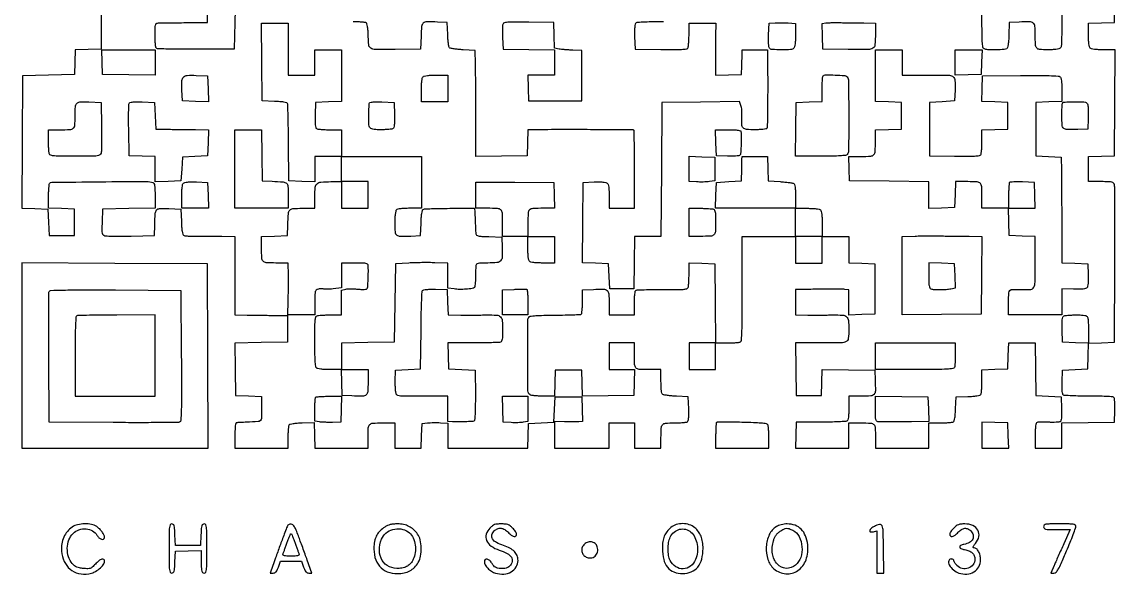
# Model space of a CAD drawing. Extents: x 156 to 936, y 100 to 969.
# Drawn here: x 156 to 936, y 100 to 494 of the extents above; entities that cross this region are included whole.
import ezdxf

# ---------------------------------------------------------------- set-up
doc = ezdxf.new("R2010")
doc.units = 0

msp = doc.modelspace()

# ---------------------------------------------------------------- linework, layer by layer
for points in [[(212.5, 512.5), (212.5, 493.5), (212.5, 474.5), (203.288393, 474.212982), (194.076786, 473.925964), (193.788393, 465.212982), (193.5, 456.5), (175, 456), (156.5, 455.5), (156.240232, 408.287655), (155.980464, 361.07531), (165.240232, 360.787655), (174.5, 360.5), (175, 351), (175.5, 341.5), (184.5, 341.5), (193.5, 341.5), (193.5, 351), (193.5, 360.5), (184.25, 360.787526), (175, 361.075052), (175.015313, 369.287526, -0.008266), (175.074725, 372.516725, -0.011261), (175.241942, 375.424215, -0.00828), (175.474776, 377.828778, -0.114752), (175.765313, 378.645972, -0.252456), (177.382126, 379.542137, -0.000391), (211.747753, 379.912015, -0.000873), (245.025423, 380.186072, -0.093495), (249.448471, 379.3814, -0.196579), (250.227567, 378.648852, -0.066477), (250.689496, 377.129852, -0.033764), (250.936574, 374.535593, -0.006863), (251, 369.915076), (251, 361.044131), (232.25, 360.772065), (213.5, 360.5), (213.21285, 351.278376, 0.00416), (213.079288, 345.423524, 0.054076), (213.282581, 343.256995, 0.166055), (213.929199, 342.155201, 0.117853), (215.21285, 341.492861, 0.05373), (216.781122, 341.280854, 0.003049), (221.675025, 341.178483, 0.004642), (227.513002, 341.146189, 0.003387), (234, 341.214485), (250.5, 341.5), (250.75303, 349, -0.008062), (251.174048, 357.439007, -0.161069), (252.131127, 359.798383, -0.21244), (254.224343, 360.802761, -0.015449), (260.778718, 360.788514), (269.5, 360.5), (269.792098, 351.532999, 0.009858), (269.991754, 347.71747, 0.020103), (270.327592, 344.736728, 0.019888), (270.755925, 342.535291, 0.190822), (271.292098, 341.766591, 0.119292), (272.152746, 341.455183, 0.008999), (274.642054, 341.226232, 0.012014), (277.656184, 341.076334, 0.008841), (281, 341.049645, -0.001416), (284.92069, 341.076575, -0.000778), (289.720313, 341.08848, -0.000775), (294.591128, 341.085429, -0.001241), (298.75, 341.066053), (308, 341), (308, 313), (308, 285), (316.75, 284.896741, -0.000251), (320.818213, 284.846692, -0.000132), (325.867188, 284.780709, -0.000132), (331.034694, 284.710448, -0.000203), (335.5, 284.646741), (345.5, 284.5), (345.5, 275), (345.5, 265.5), (326.728016, 265.227854), (307.956032, 264.955708), (308.228016, 246.227854), (308.5, 227.5), (317.75, 227.212474), (327, 226.924948), (327, 217.962474, -0.007435), (326.899244, 211.186902, -0.204846), (326.167663, 209.60776, -0.170214), (324.477312, 208.901729, -0.004805), (316.5, 208.511733, 0.00136), (314.110966, 208.411432, 0.001703), (311.895312, 208.304809, 0.001368), (310.036514, 208.203912, 0.013266), (309.25, 208.13809, 0.300613), (308.65637, 207.644076, 0.039207), (308.288558, 205.95426, 0.026528), (308.063365, 203.244119, 0.007465), (308, 199), (308, 190), (327, 190), (346, 190), (346.015313, 197.75, -0.008935), (346.075936, 200.804423, -0.011961), (346.24662, 203.570143, -0.009215), (346.485033, 205.854575, -0.111465), (346.781237, 206.680274, -0.195967), (347.504956, 207.194025, -0.019784), (349.621926, 207.60277, -0.020505), (352.456314, 207.916293, -0.010619), (356.015924, 208.087018), (364.5, 208.313487), (364.787526, 199.156743), (365.075052, 190), (384.037526, 190), (403, 190), (403, 197.418213, -0.01257), (403.178205, 204.50542, -0.179949), (404.159562, 206.785965, -0.190034), (406.370658, 207.807402, -0.014293), (413.106989, 208), (422, 208), (422, 199), (422, 190), (431.461067, 190), (440.922134, 190), (441.211067, 198.75), (441.5, 207.5), (445.5, 208, -0.018196), (447.405027, 208.168015, -0.00864), (449.867188, 208.252501, -0.008551), (452.447733, 208.252288, -0.011993), (454.75, 208.15745), (460, 207.814901), (460, 198.90745), (460, 190), (488.461067, 190), (516.922134, 190), (517.211067, 198.75), (517.5, 207.5), (526.5, 208), (535.5, 208.5), (536, 217.5), (536.5, 226.5), (546, 226.5), (555.5, 226.5), (555.788933, 217.75), (556.077866, 209), (553.288933, 208.844005, -0.011673), (551.759812, 208.794244, -0.002714), (549.189562, 208.784587, -0.002799), (546.230203, 208.806102, -0.00274), (543.25, 208.860787), (536, 209.033563), (536, 199.516782), (536, 190), (555.5, 190), (575, 190), (575, 199), (575, 208), (584, 208), (593, 208), (593, 199), (593, 190), (602.5, 190), (612, 190), (612, 197.418213, -0.012045), (612.169488, 204.452803, -0.170409), (613.103321, 206.752319, -0.196932), (615.216333, 207.795471, -0.016954), (621.356989, 208.015313, 0.009288), (624.570103, 208.081049, 0.012325), (627.487838, 208.267102, 0.009701), (629.896861, 208.527636, 0.10999), (630.793098, 208.850966, 0.187221), (631.389362, 209.659703, 0.039341), (631.721251, 211.4185, 0.027159), (631.864234, 214.085459, 0.008519), (631.793098, 218.085653), (631.5, 226.5), (623, 227, -0.007979), (619.653208, 227.250516, -0.010698), (616.629688, 227.590774, -0.008061), (614.130611, 227.967402, -0.102535), (613.25, 228.309017, -0.188703), (612.685357, 229.094335, -0.029014), (612.310983, 231.016762, -0.024001), (612.07262, 233.77099, -0.009585), (612, 237.559017), (612, 246), (603.106989, 246, -0.014768), (596.349521, 246.199638, -0.195511), (594.14255, 247.252746, -0.175208), (593.170753, 249.599988, -0.01141), (593, 257.081787), (593, 265), (584, 265), (575, 265), (575, 255.5), (575, 246), (584.037526, 246), (593.075052, 246), (592.787526, 236.75), (592.5, 227.5), (574.287172, 227.276733), (556.074344, 227.053466), (555.787172, 236.276733), (555.5, 245.5), (546, 245.5), (536.5, 245.5), (536.213055, 236.293865), (535.926109, 227.08773), (527.740991, 227.105717, -0.01149), (524.516553, 227.186914, -0.015377), (521.599829, 227.417544, -0.012524), (519.211511, 227.741226, -0.134037), (518.328904, 228.141997, -0.221068), (517.069786, 230.796285, -0.0016), (516.954045, 255.969376, -0.00159), (516.998954, 281.150645, -0.223125), (518.251154, 283.782959, -0.15312), (519.335709, 284.220978, -0.005234), (523.96489, 284.543181, -0.008865), (529.736297, 284.781641, -0.004874), (536.804831, 284.879316, 0.003132), (543.505497, 284.948554, 0.004814), (549.304011, 285.100647, 0.001749), (554.28307, 285.296667, 0.128381), (555.054831, 285.533887, 0.220602), (555.429285, 286.101736, 0.010777), (555.722357, 288.393873, 0.015813), (555.931462, 291.214777, 0.010592), (556, 294.449717), (556, 302.7814), (563.75, 303.225023, -0.016253), (570.87856, 303.400967, -0.178558), (573.510808, 302.406521, -0.196264), (574.735782, 299.986522, -0.020249), (575, 293.464816), (575, 285), (584, 285), (593, 285), (593, 293.440983, -0.010588), (593.073457, 296.909381, -0.019257), (593.302402, 299.734518, -0.016912), (593.635402, 301.891231, -0.210585), (594.093485, 302.557777, -0.130131), (594.975896, 302.825687, -0.002205), (600.089111, 302.987056, -0.005483), (606.074765, 303.083872, -0.0036), (612.968594, 303.070141, 0.00244), (623.149105, 303.02624, 0.019717), (627.817077, 303.213038, 0.043268), (630.372694, 303.640961, 0.242598), (631.375109, 304.535134, 0.067904), (631.620048, 305.577446, 0.007525), (631.816438, 308.022219, 0.009059), (631.954294, 310.9537, 0.007219), (632, 314.119313), (632, 322.075052), (641.25, 321.787526), (650.5, 321.5), (650.7173, 293.25), (650.9346, 265), (641.4673, 265), (632, 265), (632, 255.5), (632, 246), (641.5, 246), (651, 246), (651, 255.5), (651, 265), (659.25, 265.015313, 0.009013), (662.502453, 265.079985, 0.01204), (665.44961, 265.2629, 0.009325), (667.883706, 265.518716, 0.110998), (668.76995, 265.83666, 0.24145), (669.458831, 267.008567, 0.005953), (669.752276, 273.427262, 0.007693), (669.930028, 283.089679, 0.001597), (669.926852, 300.071347, -0.000294), (669.890309, 313.150937, -0.000417), (669.874359, 324.781896, -0.000232), (669.873649, 334.612403, -0.006107), (669.906902, 337.25), (670, 341), (689, 341), (708, 341), (708, 331.5), (708, 322), (717.5, 322), (727, 322), (727, 331.5), (727, 341), (736.5, 341), (746, 341), (746, 331.537526), (746, 322.075052), (755.25, 321.787526), (764.5, 321.5), (764.5, 303.5), (764.5, 285.5), (755.25, 285.212474), (746, 284.924948), (746, 293.848975), (746, 302.773001), (743.25, 303.153287, 0.031661), (740.518653, 303.356088, 0.003179), (733.979502, 303.385228, 0.00325), (725.032984, 303.310064, 0.00129), (712.75, 303.09531), (708, 303), (708, 294), (708, 285), (716.75, 284.906082, 0.002418), (720.762235, 284.882421, 0.001368), (725.62411, 284.890566, 0.001366), (730.526104, 284.925579, 0.002246), (734.672502, 284.985146, -0.018785), (741.663365, 284.854338, -0.172549), (744.418594, 283.695911, -0.187123), (745.705564, 281.105428, -0.022785), (746, 274.647529, -0.027793), (745.639512, 268.167255, -0.256097), (744.077707, 265.944792, -0.110907), (740.590932, 265.106629, -0.003749), (726.370946, 265), (707.955869, 265), (708.227935, 246.25), (708.5, 227.5), (717.5, 227.5), (726.5, 227.5), (726.787816, 236.771926), (727.075632, 246.043852), (745.787816, 245.771926), (764.5, 245.5), (764.800912, 238.520917, -0.012322), (764.941866, 230.88044, -0.176722), (764.009281, 228.372662, -0.202101), (761.732324, 227.227183, -0.01682), (754.980948, 227), (746, 227), (746, 218.559017, -0.009545), (745.927755, 214.775012, -0.024012), (745.69041, 212.028247, -0.028919), (745.318284, 210.1143, -0.19423), (744.756515, 209.349518, -0.125493), (743.769669, 209.040035, -0.002773), (738.735765, 208.794857, -0.006123), (732.80534, 208.611697, -0.004079), (726.006515, 208.540501), (708.5, 208.5), (708.212474, 199.25), (707.924948, 190), (726.962474, 190), (746, 190), (746, 199), (746, 208), (754.893011, 208, -0.014293), (761.629342, 207.807402, -0.190034), (763.840438, 206.785965, -0.179949), (764.821795, 204.50542, -0.01257), (765, 197.418213), (765, 190), (784, 190), (803, 190), (803, 199), (803, 208), (811.25, 208.015313, 0.008579), (814.497876, 208.077072, 0.011582), (817.430835, 208.251296, 0.008725), (819.854929, 208.494381, 0.112667), (820.706033, 208.797157, 0.192561), (821.236162, 209.533237, 0.02067), (821.666992, 211.63313, 0.020911), (822.005667, 214.460658, 0.010674), (822.206033, 218.031844), (822.5, 226.5), (830.968156, 226.793967, 0.010674), (834.539342, 226.994333, 0.020911), (837.36687, 227.333008, 0.02067), (839.466763, 227.763838, 0.192561), (840.202843, 228.293967, 0.112531), (840.505585, 229.144249, 0.008778), (840.748704, 231.558142, 0.011623), (840.922925, 234.478979, 0.008617), (840.984687, 237.712474), (841, 245.924948), (850.25, 246.212474), (859.5, 246.5), (859.787526, 255.75), (860.075052, 265), (869.515461, 265), (878.955869, 265), (879.227935, 246.25), (879.5, 227.5), (888.5, 227), (897.5, 226.5), (897.793098, 218.085653, -0.008525), (897.86398, 214.097108, -0.026999), (897.721849, 211.431271, -0.038792), (897.392979, 209.671951, -0.190993), (896.801704, 208.877446, -0.113704), (895.944752, 208.586656, -0.01277), (893.880669, 208.431217, -0.014971), (891.38079, 208.381998, -0.011628), (888.661509, 208.473149, 0.008265), (885.933618, 208.582955, 0.010429), (883.407566, 208.590139, 0.008697), (881.30157, 208.515539, 0.078563), (880.402903, 208.324367, 0.218412), (879.719702, 207.625856, 0.049185), (879.304572, 205.972212, 0.029477), (879.065407, 203.283816, 0.007448), (879, 198.893011), (879, 190), (888.5, 190), (898, 190), (898, 198.977935), (898, 207.955869), (916.75, 208.227935), (935.5, 208.5), (935.792979, 216.907021, 0.010316), (935.839659, 220.193345, 0.014716), (935.73505, 223.109325, 0.01059), (935.527995, 225.497896, 0.171078), (935.184355, 226.215645, 0.182578), (934.382383, 226.577852, 0.003244), (929.579486, 226.849771, 0.007667), (923.917253, 227.046516, 0.004982), (917.370032, 227.10829, -0.004337), (910.796874, 227.16182, -0.006472), (905.051847, 227.332846, -0.003069), (900.187713, 227.570612, -0.125298), (899.185559, 227.885318, -0.192631), (898.602609, 228.673826, -0.03753), (898.278092, 230.447138, -0.026613), (898.13695, 233.119879, -0.008591), (898.206902, 237.085653), (898.5, 245.5), (907.5, 246), (916.5, 246.5), (916.787036, 255.712964), (917.074071, 264.925929), (926.287036, 265.212964), (935.5, 265.5), (935.776595, 320.5, 0.000947), (935.843216, 341.744487, 0.001486), (935.811656, 360.004687, 0.000367), (935.724867, 375.978117, 0.058002), (935.507543, 377.75, 0.122598), (934.851723, 379.003904, 0.154459), (933.732885, 379.672178, 0.053321), (931.54844, 379.94753, 0.004712), (925.980948, 380), (917, 380), (917, 388.962474), (917, 397.924948), (926.25, 398.212474), (935.5, 398.5), (935.762025, 436.25), (936.02405, 474), (927.712025, 474, -0.01106), (924.177594, 474.078193, -0.020316), (921.309487, 474.322185, -0.021078), (919.1402, 474.689297, -0.144903), (918.2, 475.2, -0.144682), (917.689961, 476.138013, -0.021131), (917.322617, 478.298731, -0.02038), (917.078344, 481.152513, -0.011159), (917, 484.662474), (917, 492.924948), (926.25, 493.212474), (935.5, 493.5), (935.5, 512.5)], [(308.5, 512.5), (308, 493.5), (307.5, 474.5), (280, 474.359051, -0.002265), (267.070776, 474.351343, -0.007868), (258.714137, 474.515722, -0.004826), (252.753427, 474.784463, -0.24048), (251.765313, 475.359051, -0.115385), (251.474723, 476.174464, -0.008223), (251.241942, 478.588284, -0.011231), (251.07472, 481.506778, -0.00823), (251.015313, 484.75, -0.005924), (251.061892, 489.411945, -0.045771), (251.308285, 491.576999, -0.127845), (251.840476, 492.653575, -0.202555), (252.75, 493.101569, -0.010806), (253.996747, 493.146926, -0.000355), (258.979687, 493.216904, -0.000678), (264.85957, 493.287322, -0.000472), (271.5, 493.351569), (288.5, 493.5), (288.5, 503)], [(898.145544, 507.347604, -0.003894), (898.019097, 492.616753, -0.00225), (897.699267, 477.295436, -0.192327), (896.8, 475.2, -0.142062), (895.888147, 474.698102, -0.021703), (893.825282, 474.327993, -0.021121), (891.136184, 474.08019, -0.012415), (887.906989, 474, -0.019529), (882.10285, 474.22678, -0.206572), (880.053293, 475.30822, -0.160126), (879.15772, 477.685296, -0.010688), (879, 485.062735, 0.021864), (878.742559, 490.947241, 0.211695), (877.562553, 493.083447, 0.162596), (875.01089, 493.947558, 0.011811), (867.479083, 493.800912), (860.5, 493.5), (860.207902, 484.532999, -0.009786), (860.008289, 480.707636, -0.020298), (859.673305, 477.737125, -0.020215), (859.24575, 475.552989, -0.195149), (858.707902, 474.798312, -0.130987), (856.817018, 474.201645, -0.008326), (850.955404, 474.034449, -0.010436), (845.174013, 474.086528, -0.084331), (842.581787, 474.606989, -0.272715), (841.669668, 475.753785, -0.020917), (841.269736, 479.838527, -0.01245), (841.047483, 487.035768, -0.001493), (841, 502.940322, -0.002324)], [(613.75, 493.984687, 0.004181), (606.662785, 493.91947, 0.006279), (600.481605, 493.733216, 0.002855), (595.237055, 493.479228, 0.128512), (594.208654, 493.150117, 0.190691), (593.608404, 492.324421, 0.03736), (593.278743, 490.481964, 0.025891), (593.136581, 487.674656, 0.007874), (593.208654, 483.41543), (593.5, 474.5), (611.926619, 474.226758, 0.003139), (621.125155, 474.14811, 0.013555), (626.589823, 474.283854, 0.01557), (630.126519, 474.578359, 0.226527), (631.161306, 475.226758, 0.110913), (631.48003, 476.114795, 0.009356), (631.736503, 478.549423, 0.012063), (631.919865, 481.497312, 0.009035), (631.984687, 484.75), (632, 493), (641.58132, 493), (651.16264, 493), (650.987402, 483.75, 0.002296), (650.926931, 479.536528, 0.001343), (650.891229, 474.488977, 0.001343), (650.882637, 469.437854, 0.002282), (650.906082, 465.212474), (651, 455.924948), (660.24605, 456.212474), (669.4921, 456.5), (669.663802, 462.5, -0.000052), (669.735572, 464.998822, -0.000049), (669.809227, 467.545313, -0.000049), (669.87489, 469.800158, -0.000172), (669.917752, 471.25), (670, 474), (679, 474), (688, 474), (688.06114, 465.25, -0.001907), (688.117269, 447.566407, -0.003035), (688.015786, 432.439901, -0.000695), (687.828196, 419.200501, -0.135321), (687.456417, 417.929481, -0.219014), (686.902204, 417.561605, -0.011404), (684.728382, 417.273035, -0.016318), (682.04715, 417.067423, -0.010976), (678.976167, 417, -0.020534), (673.026954, 417.24443, -0.17506), (670.636998, 418.336852, -0.192197), (669.616478, 420.648776, -0.025562), (669.699142, 426.092265, 0.018731), (669.766563, 428.429419, 0.017322), (669.662775, 430.827168, 0.017615), (669.421095, 432.954463, 0.053794), (669.053944, 434.358116), (668.037448, 437.031703), (640.268724, 436.765852), (612.5, 436.5), (612.240303, 388.75), (611.980606, 341), (602.512368, 341), (593.044131, 341), (592.772065, 322.25), (592.5, 303.5), (584, 303.5), (575.5, 303.5), (575, 312.5), (574.5, 321.5), (565.234727, 321.787728), (555.969453, 322.075456), (556.234727, 350.787728), (556.5, 379.5), (564.344796, 379.793771, -0.01153), (567.735348, 379.842502, -0.021342), (570.485252, 379.701133, -0.023545), (572.568167, 379.405224, -0.126804), (573.594796, 378.921326, -0.145524), (574.251072, 377.939147, -0.03848), (574.673265, 376.078343, -0.027148), (574.9254, 373.342652, -0.009406), (575, 369.377555), (575, 361), (584, 361), (593, 361), (593.093048, 369.75, 0.003158), (593.1493, 382.776107, 0.001686), (593.062834, 398.878662, 0.000117), (592.908134, 416.11383, 0.19652), (592.683013, 416.65032, 0.197103), (592.163156, 416.867776, 0.00008), (571.977106, 417.005164, 0.00133), (551.561096, 417.086546, 0.001358), (531.287526, 417.058364), (517.075052, 417), (516.787526, 407.75), (516.5, 398.5), (498.25, 398.267027), (480, 398.034054), (479.920976, 426.267027, 0.000461), (479.878173, 437.772683, 0.000496), (479.814941, 448.997189, 0.000468), (479.742092, 458.631535, 0.002375), (479.670976, 464), (479.5, 473.5), (470.795583, 474, -0.010084), (467.388323, 474.264753, -0.014048), (464.353988, 474.648523, -0.010424), (461.872459, 475.086634, -0.149091), (461.089974, 475.505609, -0.151989), (460.681975, 476.286386, -0.01108), (460.296405, 478.711048, -0.014672), (459.980071, 481.678511, -0.010554), (459.794391, 485.005609), (459.5, 493.5), (452.520917, 493.800912, 0.012739), (444.942653, 493.934395, 0.177046), (442.421808, 492.990355, 0.194277), (441.223546, 490.678762, 0.015844), (440.787398, 483.740334), (440.5, 474.5), (422.34731, 474.294218, -0.003729), (408.141541, 474.239135, -0.131142), (404.966161, 475.098754, -0.24393), (403.501182, 477.398934, -0.016178), (403.046305, 485.4782, 0.013875), (402.898142, 488.344874, 0.023562), (402.595188, 490.726943, 0.023466), (402.189668, 492.535794, 0.186361), (401.689782, 493.212887, 0.113098), (400.847717, 493.511803, 0.008572), (398.426061, 493.751654, 0.011463), (395.496713, 493.923668, 0.008468), (392.25, 493.984687)]]:
    msp.add_lwpolyline(points, format="xyb")
for points in [[(346, 474.5), (346, 456), (355.5, 456), (365, 456), (365, 465), (365, 474), (374.5, 474), (384, 474), (384, 455.537526), (384, 437.075052), (374.75, 436.787526), (365.5, 436.5), (365.208654, 427.58457, 0.007874), (365.136581, 423.325344, 0.025891), (365.278743, 420.518036, 0.03736), (365.608404, 418.675579, 0.190691), (366.208654, 417.849883, 0.110447), (367.10652, 417.526866, 0.009524), (369.544105, 417.266784, 0.01219), (372.496014, 417.080961, 0.009158), (375.75, 417.015313), (384, 417), (384, 407.5), (384, 398), (412.5, 398), (441, 398), (441, 379.5), (441, 361), (432.7, 361, 0.011084), (429.171507, 360.92177, 0.020332), (426.306878, 360.677711, 0.021091), (424.139671, 360.310542, 0.144849), (423.2, 359.8, 0.144765), (422.689713, 358.86117, 0.021112), (422.322455, 356.697258, 0.020356), (422.078287, 353.838136, 0.011122), (422, 350.319052, 0.019851), (422.245842, 344.129415, 0.208391), (423.41302, 341.942745, 0.16774), (425.947407, 341.054179, 0.01198), (433.520917, 341.199088), (440.5, 341.5), (440.792098, 350.467001, -0.009786), (440.991711, 354.292364, -0.020298), (441.326695, 357.262875, -0.020215), (441.75425, 359.447011, -0.195149), (442.292098, 360.201688, -0.129255), (443.258788, 360.510353, -0.002676), (448.359241, 360.748365, -0.006075), (454.360319, 360.923221, -0.004029), (461.25, 360.984687), (479, 361), (479.150509, 358.25, -0.002283), (479.221867, 356.82714, -0.000713), (479.316114, 354.692187, -0.000713), (479.414579, 352.30739, -0.000787), (479.502918, 350, 0.001391), (479.591042, 347.768739, 0.00154), (479.688864, 345.612586, 0.001427), (479.783276, 343.772815, 0.007962), (479.852408, 342.787526, 0.221413), (480.37016, 341.88695, 0.101229), (481.641756, 341.332063, 0.039105), (484.120251, 341.004194, 0.005569), (489.25, 340.787526), (498.5, 340.5), (498.7363, 333.158659, -0.019332), (498.691704, 326.279559, -0.17652), (497.559177, 323.559894, -0.186738), (494.975556, 322.287719, -0.022085), (488.464816, 322, 0.005763), (483.678699, 321.944835, 0.044524), (481.455376, 321.694687, 0.123786), (480.344373, 321.161642, 0.204543), (479.877143, 320.25, 0.008838), (479.822244, 319.203559, 0.001261), (479.753027, 317.055868, 0.001434), (479.684826, 314.514369, 0.001223), (479.627143, 311.833805, -0.009236), (479.529377, 309.230824, -0.013198), (479.339132, 306.92745, -0.009086), (479.09755, 305.035051, -0.161355), (478.825222, 304.49236, -0.166175), (477.298973, 303.743, -0.014251), (472.905703, 303.308565, -0.019914), (468.203714, 303.166316, -0.034832), (464.32161, 303.47448), (460, 304.122546), (460, 312.992653), (460, 321.86276), (450.75, 322.18138, 0.007), (446.521873, 322.267784, 0.004027), (441.426563, 322.25953, 0.004022), (436.307538, 322.168824, 0.006705), (432, 322), (422.5, 321.5), (422, 293.5), (421.5, 265.5), (402.75, 265.227935), (384, 264.955869), (384, 255.477935), (384, 246), (393.5, 246), (403, 246), (403, 237.019052, -0.01682), (402.772817, 230.267676, -0.202101), (401.627338, 227.990719, -0.176722), (399.11956, 227.058134, -0.012322), (391.479083, 227.199088), (384.5, 227.5), (384.212474, 236.75), (383.924948, 246), (375.662474, 246, -0.011159), (372.152513, 246.078344, -0.02038), (369.298731, 246.322617, -0.021131), (367.138013, 246.689961, -0.144682), (366.2, 247.2, -0.170757), (365.620179, 248.409117, -0.011367), (365.283912, 252.302132, -0.011967), (365.06403, 257.866123, -0.003891), (365, 266.093011, -0.002598), (365.051501, 276.005817, -0.01896), (365.280927, 280.751527, -0.037978), (365.715407, 283.407634, -0.246394), (366.581787, 284.393011, -0.06844), (367.599719, 284.631074, -0.007317), (370.0249, 284.821697, -0.008902), (372.933927, 284.955615, -0.00705), (376.081787, 285), (384, 285), (384, 293.875), (384, 302.75), (387.031747, 303.356349, -0.037057), (388.589639, 303.549442, -0.012395), (390.885516, 303.605582, -0.012258), (393.439143, 303.542098, -0.013694), (395.893611, 303.353331, 0.014336), (398.360884, 303.166768, 0.028104), (400.330028, 303.185265, 0.031712), (401.776507, 303.372886, 0.209181), (402.362946, 303.778243, 0.123984), (402.759491, 305.029666, 0.003986), (403.038055, 310.362861, 0.008546), (403.185731, 315.806605, 0.015596), (403.091694, 320.25, 0.221226), (402.603146, 321.170831, 0.11731), (401.395397, 321.701534, 0.040299), (398.943471, 321.947323, 0.004838), (393.5, 322), (384, 322), (384, 313.129166), (384, 304.258333), (377.987198, 303.578061, -0.010471), (375.615545, 303.359928, -0.014151), (373.464176, 303.268494, -0.011116), (371.687661, 303.282809, -0.131573), (371.033187, 303.47949, 0.111699), (370.502463, 303.661927, 0.031274), (369.620573, 303.702608, 0.029887), (368.589727, 303.623918, 0.027497), (367.545989, 303.422186, 0.093362), (366.076799, 302.744666, 0.174612), (365.339551, 301.682562, 0.060899), (365.050875, 299.625064, 0.004437), (365, 293.891592), (365, 285), (355.402605, 285), (345.80521, 285), (346.021209, 294.75, 0.002581), (346.095442, 299.11904, 0.001641), (346.138919, 304.20625, 0.001648), (346.148749, 309.19858, 0.003057), (346.118604, 313.25), (346, 322), (337.106989, 322, -0.014732), (330.350994, 322.199102, -0.19511), (328.143776, 323.249844, -0.175559), (327.171283, 325.592092, -0.011491), (327, 333.044262), (327, 340.924948), (336.25, 341.212474), (345.5, 341.5), (345.75303, 349, -0.008402), (346.176069, 357.365335, -0.161469), (347.147153, 359.744619, -0.203902), (349.278201, 360.802642, -0.014636), (356.019052, 361), (365, 361), (365, 369.464816, -0.022302), (365.290042, 375.964128, -0.186391), (366.567014, 378.5562, -0.169875), (369.319431, 379.745815, -0.017857), (376.434259, 380), (384, 380), (384, 389), (384, 398), (374.5, 398), (365, 398), (365, 388.962474), (365, 379.924948), (355.75, 380.212474), (346.5, 380.5), (346.247402, 407.5, 0.001521), (346.118015, 417.936431, 0.002373), (345.936578, 426.924301, 0.000659), (345.731179, 434.747714, 0.082429), (345.543988, 435.710388, 0.243225), (344.93374, 436.264332, 0.024775), (342.960962, 436.685532, 0.022693), (340.143979, 437.012145, 0.009285), (336.296585, 437.210388), (327.5, 437.5), (327.234181, 465.25), (326.968363, 493), (336.484181, 493), (346, 493)], [(499.291467, 492.564027, 0.11088), (499.004628, 491.608645, 0.010221), (498.879369, 489.124063, 0.012788), (498.866287, 486.121204, 0.009686), (499, 482.82872), (499.5, 474.5), (517.75, 474.227441), (536, 473.954883), (536, 464.977441), (536, 456), (526.462474, 456), (516.924948, 456), (517.212474, 446.75), (517.5, 437.5), (536.5, 437.5), (555.5, 437.5), (555.5, 455.5), (555.5, 473.5), (549, 473.745913, -0.005659), (546.275794, 473.879867, -0.005135), (543.465562, 474.078936, -0.005145), (540.954681, 474.308767, -0.016423), (539.287018, 474.534282), (536.074036, 475.076737), (535.787018, 484.288368), (535.5, 493.5), (517.791467, 493.735307, 0.002944), (508.440065, 493.804492, 0.016186), (503.398163, 493.648853, 0.024674), (500.350489, 493.304331, 0.227918)], [(708, 484.60745, -0.01127), (707.921487, 481.124654, -0.020452), (707.676896, 478.286781, -0.02119), (707.309293, 476.135567, -0.144437), (706.8, 475.2, -0.183586), (704.503234, 474.168066, -0.015501), (697.901061, 473.982213, -0.014408), (691.273847, 474.192173, -0.219069), (689.299234, 475.25, -0.136664), (688.948385, 476.138671, -0.012375), (688.756713, 478.540846, -0.01533), (688.685847, 481.466635, -0.011392), (688.780293, 484.69756), (689.207007, 492.895119), (693.353504, 493.19756, -0.012965), (695.315435, 493.289605, -0.006305), (697.824154, 493.310534, -0.006249), (700.437301, 493.266715, -0.008973), (702.75, 493.15745), (708, 492.814901)], [(756.75, 493.10866), (765, 493), (764.986345, 485.75, -0.017657), (764.682354, 477.580598, -0.245542), (763.179052, 475.150854, -0.133386), (759.845598, 474.228405, -0.004215), (745.641348, 474.280512), (727.5, 474.5), (727.2134, 483.680046), (726.9268, 492.860092), (729.7134, 493.180046, -0.02024), (731.276991, 493.295719, -0.004203), (734.031436, 493.364495, -0.004408), (737.232851, 493.389277, -0.004147), (740.5, 493.35866, 0.000363), (744.159006, 493.29667, 0.000208), (748.573437, 493.22692, 0.000208), (753.011616, 493.160484, 0.000346)], [(784, 465), (784, 456), (792.75, 455.877856, 0.003038), (796.753975, 455.846297, 0.001737), (801.588588, 455.854364, 0.001735), (806.451836, 455.896248, 0.002881), (810.551575, 455.969406, -0.017424), (817.844456, 455.887427, -0.179666), (820.568326, 454.730576, -0.194263), (821.764253, 452.122142, -0.020896), (821.793771, 445.344796), (821.5, 437.5), (812.5, 437), (803.5, 436.5), (803.5, 417.5), (803.5, 398.5), (821.426279, 398.226208, 0.003244), (830.364497, 398.147687, 0.013907), (835.689515, 398.283582, 0.016205), (839.133477, 398.579568, 0.225497), (840.160966, 399.226208, 0.110756), (840.479785, 400.113661, 0.009416), (840.736403, 402.538238, 0.012109), (840.919837, 405.474126, 0.00908), (840.984687, 408.712474), (841, 416.924948), (850.25, 417.212474), (859.5, 417.5), (859.5, 427), (859.5, 436.5), (850.212977, 436.788016), (840.925954, 437.076031), (841.212977, 446.288016), (841.5, 455.5), (868.466739, 455.692567, -0.002614), (880.417174, 455.715417, -0.006889), (888.978155, 455.569053, -0.003959), (895.430365, 455.31864, -0.162923), (896.716739, 454.820122, -0.15786), (897.292611, 453.91159, -0.029057), (897.679608, 451.938758, -0.023838), (897.924571, 449.160388, -0.010069), (898, 445.415081), (898, 437.075052), (888.75, 436.787526), (879.5, 436.5), (879.5, 417.5), (879.5, 398.5), (888.5, 398), (897.5, 397.5), (897.670976, 388, -0.002374), (897.742092, 382.632423, -0.000468), (897.814941, 373.003211, -0.000496), (897.878173, 361.785333, -0.000461), (897.920976, 350.287526), (898, 322.075052), (907.25, 321.787526), (916.5, 321.5), (916.793771, 313.655204, -0.011559), (916.84217, 310.273852, -0.021189), (916.701223, 307.522092, -0.023197), (916.407018, 305.433375, -0.127282), (915.926516, 304.411457, -0.146513), (914.938809, 303.75425, -0.046044), (913.181635, 303.390478, -0.029245), (910.511406, 303.247105, -0.008463), (906.382745, 303.33695), (898, 303.661394), (898, 294.330697), (898, 285), (879, 285), (860, 285), (860, 294, -0.009036), (860.121822, 300.740614, -0.198521), (860.922758, 302.495865, -0.191866), (862.739711, 303.20402, -0.008357), (869.684577, 303.035926, 0.033542), (875.792074, 303.195655, 0.26383), (878.032459, 304.758538, 0.10785), (878.886598, 308.391551, 0.00401), (879, 322.529862), (879, 340.924948), (869.75, 341.212474), (860.5, 341.5), (860.213788, 351.25), (859.927576, 361), (850.463788, 361), (841, 361), (841, 368.918213, 0.011384), (840.829682, 376.397656, 0.174757), (839.860252, 378.745668, 0.195866), (837.658129, 379.79962, 0.014889), (830.930537, 380), (822.075052, 380), (821.787526, 370.75), (821.5, 361.5), (812.25, 361.212474), (803, 360.924948), (803, 370.446901), (803, 379.968853), (774.75, 380.234427), (746.5, 380.5), (746.211067, 389.25), (745.922134, 398), (754.854078, 398, 0.014609), (761.641066, 398.198342, 0.194741), (763.853316, 399.248213, 0.176025), (764.828262, 401.589684, 0.011517), (765, 409.044262), (765, 416.924948), (774.25, 417.212474), (783.5, 417.5), (783.5, 427), (783.5, 436.5), (774.25, 436.787526), (765, 437.075052), (765, 455.537526), (765, 474), (774.5, 474), (784, 474)], [(288.788029, 446.211971), (289.076058, 436.923942), (279.788029, 437.211971), (270.5, 437.5), (270.206229, 445.344796, -0.019645), (270.218611, 452.021195, -0.185166), (271.333807, 454.605942, -0.189669), (273.876766, 455.748898, -0.020771), (280.403945, 455.787955), (288.5, 455.5)], [(460, 446.5), (460, 437), (450.5, 437), (441, 437), (441, 445.3, -0.011084), (441.07823, 448.828493, -0.020332), (441.322289, 451.693122, -0.021091), (441.689458, 453.860329, -0.144849), (442.2, 454.8, -0.144849), (443.139671, 455.310542, -0.021091), (445.306878, 455.677711, -0.020332), (448.171507, 455.92177, -0.011084), (451.7, 456), (460, 456)], [(744.832594, 454.701712, -0.173475), (745.845032, 451.921169, -0.001277), (745.922489, 427.017708, -0.001275), (745.87285, 402.112536, -0.173763), (744.863429, 399.335442, -0.193359), (743.744879, 398.730072, -0.012284), (739.957167, 398.390168, -0.012469), (734.419108, 398.168553, -0.003652), (725.902014, 398.102509), (707.957145, 398.094439), (708.228573, 417.297219), (708.5, 436.5), (717.75, 436.787526), (727, 437.075052), (727, 445.870859, -0.007069), (727.048335, 449.289663, -0.010516), (727.195833, 452.278732, -0.005912), (727.400837, 454.768224, -0.174595), (727.666667, 455.333333, -0.197917), (729.553072, 456.118946, -0.010153), (736.303428, 456.007736, -0.010023), (743.050142, 455.623952, -0.203023)], [(212.785177, 419.5, -0.003172), (212.854779, 412.826774, -0.004397), (212.826613, 406.844111, -0.002773), (212.730933, 401.821673, -0.054264), (212.525778, 400.288462, -0.198325), (211.589569, 399.012509, -0.107126), (209.717388, 398.36542, -0.028115), (205.793489, 398.117388, -0.001728), (194.082831, 398.076923, -0.002629), (184.17484, 398.129027, -0.018191), (179.322331, 398.356752, -0.03425), (176.567553, 398.778016, -0.251131), (175.59223, 399.620249, -0.068975), (175.359815, 400.618819, -0.007109), (175.173967, 403.036198, -0.008746), (175.043295, 405.936708, -0.006883), (175, 409.081787), (175, 417), (182.918213, 417, 0.01072), (190.320766, 417.158728, 0.161531), (192.69651, 418.061585, 0.20568), (193.775989, 420.126878, 0.018983), (194, 426.025201, -0.011184), (194.167112, 433.495535, -0.17617), (195.128196, 435.81059, -0.202676), (197.29849, 436.802272, -0.015486), (203.87125, 436.787164), (212.5, 436.5)], [(251, 427), (251.5, 417.5), (261, 417.329024, 0.000734), (265.310027, 417.257785, 0.000438), (270.437586, 417.185059, 0.000439), (275.54497, 417.121578, 0.000761), (279.787526, 417.079024), (289.075052, 417), (288.787526, 407.75), (288.5, 398.5), (279.5, 398), (270.5, 397.5), (270, 389), (269.5, 380.5), (260.25, 380.212474), (251, 379.924948), (251, 388.924948), (251, 397.924948), (241.75, 398.212474), (232.5, 398.5), (232.226045, 416.466382, -0.002738), (232.157838, 423.447139, -0.004101), (232.181672, 429.543708, -0.001757), (232.263004, 434.747927, -0.087035), (232.459691, 435.755553, -0.230713), (233.132554, 436.383519, -0.046636), (234.779627, 436.724608, -0.028631), (237.436466, 436.867546, -0.007369), (241.733647, 436.789171), (250.5, 436.5)], [(421.791346, 427.58457, -0.007874), (421.863419, 423.325344, -0.025891), (421.721257, 420.518036, -0.03736), (421.391596, 418.675579, -0.190691), (420.791346, 417.849883, -0.106036), (419.920296, 417.527909, -0.011245), (417.759981, 417.266784, -0.01348), (415.142518, 417.081049, -0.01044), (412.285184, 417.015313, -0.009279), (408.470311, 417.078019, -0.043705), (406.298006, 417.345134, -0.083734), (404.968111, 417.871358, -0.134798), (404.134755, 418.75, -0.110222), (403.644876, 420.510381, -0.009213), (403.485762, 425.268023, -0.012854), (403.543104, 430.626928, -0.014292), (403.879043, 435.788933, -0.297794), (404.366635, 436.401316, -0.051858), (405.882261, 436.733684, -0.029391), (408.451304, 436.871231, -0.006933), (412.75, 436.788933), (421.5, 436.5)], [(916.529566, 434.738223, -0.046297), (916.732976, 433.422419, -0.008315), (916.842764, 430.941177, -0.008911), (916.871285, 428.020953, -0.007951), (916.798618, 424.988223), (916.5, 417.5), (909.5, 417.210375, -0.011994), (901.862632, 417.07774, -0.17452), (899.36783, 417.994587, -0.203824), (898.227681, 420.234048, -0.017196), (898, 426.852385, -0.007054), (898.048334, 430.278272, -0.010497), (898.195833, 433.273305, -0.005892), (898.400823, 435.768035, -0.174651), (898.666667, 436.333333, -0.173043), (899.226591, 436.598788, -0.00648), (901.57982, 436.804167, -0.011049), (904.413417, 436.951642, -0.007476), (907.647615, 437, -0.005362), (912.756839, 436.945207, -0.057037), (914.81425, 436.664922, -0.156204), (915.885482, 435.994429, -0.11443)], [(327.227441, 398.75), (327.5, 380.5), (334.5, 380.245668, -0.009074), (342.47539, 379.810854, -0.165509), (344.785755, 378.832254, -0.199016), (345.810651, 376.706186, -0.014075), (346, 369.980948), (346, 361), (327, 361), (308, 361), (308, 389), (308, 417), (317.477441, 417), (326.954883, 417)], [(669.078127, 415.75, -0.016056), (669.230094, 410.738022, -0.011917), (669.088115, 405.199473, -0.005805), (668.77002, 399.997301, -0.180089), (668.241112, 398.841112, -0.167784), (667.514846, 398.48766, -0.012152), (665.26158, 398.27033, -0.015943), (662.501161, 398.159943, -0.011342), (659.405143, 398.205143), (651.5, 398.5), (651.212474, 407.75), (650.924948, 417), (659.962474, 417, -0.007311), (664.242531, 416.937413, -0.026765), (666.944791, 416.713261, -0.04066), (668.609174, 416.345347, -0.311953)], [(650.5, 389), (650.5, 380.5), (646.5, 380, -0.018196), (644.594973, 379.831985, -0.00864), (642.132812, 379.747499, -0.008551), (639.552267, 379.747712, -0.011993), (637.25, 379.84255), (632, 380.185099), (632, 389.130076), (632, 398.075052), (641.25, 397.787526), (650.5, 397.5)], [(688.211067, 389.25), (688.5, 380.5), (697, 380, -0.007979), (700.346792, 379.749484, -0.010698), (703.370312, 379.409226, -0.008061), (705.869389, 379.032598, -0.102535), (706.75, 378.690983, -0.188703), (707.314643, 377.905665, -0.029014), (707.689017, 375.983238, -0.024001), (707.92738, 373.22901, -0.009585), (708, 369.440983), (708, 361), (716.3, 361, -0.011084), (719.828493, 360.92177, -0.020332), (722.693122, 360.677711, -0.021091), (724.860329, 360.310542, -0.144849), (725.8, 359.8, -0.147006), (726.316915, 358.838945, -0.020534), (726.681818, 356.584848, -0.019692), (726.923212, 353.57572, -0.010168), (727, 349.8), (727, 341), (717.5, 341), (708, 341), (708, 351), (708, 361), (679.462474, 361), (650.924948, 361), (651.212474, 370.25), (651.5, 379.5), (660.491291, 380), (669.482581, 380.5), (669.622494, 389, -0.001262), (669.684696, 392.276468, -0.002013), (669.756204, 395.076563, -0.000393), (669.831061, 397.542734, -0.103485), (669.881204, 397.75, -0.281184), (670.037101, 397.851913, -0.000811), (672.597417, 397.926562, -0.004269), (675.516844, 397.982004, -0.002612), (678.961067, 398), (687.922134, 398)], [(288.787526, 370.25), (289.075052, 361), (279.537526, 361), (270, 361), (270, 369.3, -0.010805), (270.078234, 372.919712, -0.021718), (270.325462, 375.765786, -0.024363), (270.706211, 377.872573, -0.139838), (271.25, 378.855354, -0.140175), (272.240307, 379.407991, -0.032041), (274.151155, 379.728934, -0.024927), (276.841248, 379.870293, -0.010202), (280.5, 379.805354), (288.5, 379.5)], [(535.787526, 370.25), (536.075052, 361), (528.119313, 361, 0.011676), (520.578687, 360.823888, 0.180709), (518.23551, 359.821417, 0.191194), (517.190859, 357.550484, 0.01333), (517, 350.393011), (517, 341), (526.5, 341), (536, 341), (536, 331.5), (536, 322), (527.7, 322, -0.011084), (524.171507, 322.07823, -0.020332), (521.306878, 322.322289, -0.021091), (519.139671, 322.689458, -0.144849), (518.2, 323.2, -0.144849), (517.689458, 324.139671, -0.021091), (517.322289, 326.306878, -0.020332), (517.07823, 329.171507, -0.011084), (517, 332.7), (517, 341), (508, 341), (499, 341), (499, 350.393011, 0.013298), (498.809647, 357.54893, 0.19079), (497.767356, 359.820169, 0.18106), (495.429085, 360.823337, 0.011759), (487.918213, 361), (480, 361), (480, 370.358808), (480, 379.717617), (507.75, 379.608808), (535.5, 379.5)], [(860.702644, 379.369311, 0.173269), (860.422807, 378.77838, 0.006396), (860.206402, 376.278277, 0.010972), (860.050964, 373.269043, 0.007416), (860, 369.833333), (860, 361), (869.537526, 361), (879.075052, 361), (878.787526, 370.25), (878.5, 379.5), (869.952644, 379.785977, 0.007913), (866.626528, 379.84459, 0.011703), (863.709672, 379.781547, 0.007016), (861.290922, 379.638564, 0.179987)], [(649.418213, 360.393011, -0.191418), (650.215888, 359.657806, -0.070374), (650.68772, 358.171299, -0.03487), (650.936736, 355.615452, -0.006853), (651, 351, -0.015117), (650.798229, 344.3277, -0.196524), (649.742703, 342.134562, -0.173918), (647.393226, 341.169516, -0.011337), (639.918213, 341), (632, 341), (632, 351), (632, 361), (639.918213, 361, -0.00705), (643.066073, 360.955615, -0.008902), (645.9751, 360.821697, -0.007317), (648.400281, 360.631074, -0.06844)], [(831.765819, 341.037566), (841.031637, 341), (840.765819, 313.25), (840.5, 285.5), (812.25, 285.234427), (784, 284.968853), (784, 312.946901), (784, 340.924948), (793.25, 341.212474, -0.004375), (797.512192, 341.307635, -0.002418), (802.720312, 341.353137, -0.00241), (807.999657, 341.348281, -0.003875), (812.5, 341.287566, 0.001274), (817.00143, 341.203418, 0.000792), (822.284334, 341.126499, 0.000794), (827.497552, 341.067131, 0.001436)], [(803, 313.144515, 0.006687), (803.062877, 308.443624, 0.034414), (803.311272, 305.851928, 0.069706), (803.782488, 304.347501, 0.192751), (804.581787, 303.606989, 0.078039), (806.798187, 303.133083, 0.014165), (811.014952, 303.021077, 0.0162), (815.448713, 303.172638, 0.032719), (818.912002, 303.6324), (822.074004, 304.264801), (821.787002, 312.8824), (821.5, 321.5), (812.25, 321.787526), (803, 322.075052)], [(269.759817, 255.860756, -0.000764), (269.87272, 227.927169, -0.00799), (269.718396, 216.469094, -0.011301), (269.378632, 209.947145, -0.290193), (268.367296, 208.58745, -0.089452), (267.032792, 208.333595, -0.000479), (253.803136, 208.219928, -0.002086), (238.709184, 208.167691, -0.00132), (221.107479, 208.226694), (175.5, 208.5), (175.239372, 254.5, -0.000997), (175.174287, 272.225103, -0.001596), (175.197198, 287.357597, -0.000282), (175.267665, 300.72814, -0.090314), (175.461789, 301.759906, -0.301449), (176.45055, 302.464468, -0.003096), (185.402033, 302.70934, -0.005599), (198.68089, 302.841585, -0.001079), (222.722417, 302.759906), (269.5, 302.5)], [(459.787526, 294.066768), (460.075052, 285), (469.287526, 284.906082, 0.002281), (473.478571, 284.882476, 0.001343), (478.488258, 284.890566, 0.001343), (483.494142, 284.92554, 0.002296), (487.672502, 284.985146, -0.019756), (494.730749, 284.839368, -0.183151), (497.466604, 283.609579, -0.179561), (498.728839, 280.862623, -0.01885), (499, 273.67273, -0.008811), (498.932455, 269.840123, -0.039623), (498.676637, 267.614674, -0.076411), (498.199137, 266.290876, -0.178274), (497.418213, 265.606989, -0.081739), (496.239742, 265.364059, -0.00228), (491.026577, 265.178303, -0.004617), (484.875559, 265.044038, -0.003148), (477.880687, 265), (459.924948, 265), (460.212474, 255.75), (460.5, 246.5), (470, 246), (479.5, 245.5), (479.539555, 227.63786, -0.003715), (479.496808, 219.441721, -0.011736), (479.298507, 213.953397, -0.00881), (478.997726, 210.065327, -0.284731), (478.448068, 209.341698, -0.078613), (476.935139, 209.020014, -0.005039), (472.408134, 208.827403, -0.008095), (467.548687, 208.748407, -0.011667), (463.25, 208.848443), (460, 209), (460, 218), (460, 227), (451.25, 227.122144, 0.003038), (447.246025, 227.153703, 0.001737), (442.411412, 227.145636, 0.001735), (437.548164, 227.103752, 0.002881), (433.448425, 227.030594, -0.007994), (429.100981, 226.997479, -0.025681), (426.212095, 227.170211, -0.037302), (424.291847, 227.530837, -0.161745), (423.335829, 228.15845, -0.1288), (422.925906, 229.093983, -0.013901), (422.619558, 231.45592, -0.01634), (422.421796, 234.338256, -0.012476), (422.387404, 237.5), (422.5, 245.5), (431.5, 246), (440.5, 246.5), (440.766376, 273.917269, -0.003023), (440.933255, 284.504758, -0.004748), (441.218016, 293.598768, -0.001422), (441.561577, 301.465586, -0.162765), (441.929812, 302.417269, -0.179902), (442.701543, 302.862122, -0.017453), (444.877477, 303.151053, -0.019053), (447.71371, 303.31861, -0.010721), (451.163435, 303.316768), (459.5, 303.133536)], [(517, 293.940983), (517, 285), (508, 285), (499, 285), (499, 293.959558), (499, 302.919115), (507.25, 303.209558, -0.003781), (510.46554, 303.298422, -0.005533), (513.296875, 303.323909, -0.002827), (515.691447, 303.305428, -0.094645), (516.25, 303.190983, -0.275007), (516.549995, 302.790758, -0.006393), (516.779688, 300.346326, -0.012377), (516.94584, 297.390443, -0.00785)], [(195.25, 284.337719, 0.286605), (194.579791, 283.416621, 0.006896), (194.265434, 277.906228, 0.008864), (194.055066, 269.647433, 0.001935), (194, 255.416667), (194, 227), (222.5, 227), (251, 227), (251, 256), (251, 285), (223.75, 284.921053, 0.001717), (213.21496, 284.854351, 0.002675), (204.1375, 284.717133, 0.000767), (196.247198, 284.543529, 0.090243)], [(916.393011, 283.418213, -0.069848), (916.63146, 282.385589, -0.006768), (916.821697, 279.817202, -0.008488), (916.955645, 276.734479, -0.006612), (917, 273.380687), (917, 264.924948), (907.75, 265.212474), (898.5, 265.5), (898.208654, 274.41543, -0.007874), (898.136581, 278.674656, -0.025891), (898.278743, 281.481964, -0.03736), (898.608404, 283.324421, -0.190691), (899.208654, 284.150117, -0.107982), (900.091332, 284.472535, -0.010487), (902.365802, 284.733216, -0.012916), (905.121612, 284.918989, -0.009869), (908.143011, 284.984687, -0.008442), (912.089976, 284.925952, -0.038989), (914.35885, 284.676047, -0.076097), (915.70187, 284.201663, -0.180148)], [(822, 257.081787, -0.006906), (821.956553, 253.936322, -0.008768), (821.825431, 251.034629, -0.007138), (821.63892, 248.616176, -0.0689), (821.405721, 247.614908, -0.274993), (820.276471, 246.724532, -0.018881), (816.056676, 246.33014, -0.012041), (808.727387, 246.10026, -0.001524), (792.905721, 246.033408), (765, 246.000575), (765, 255.500287), (765, 265), (793.5, 265), (822, 265)], [(383.787526, 217.75), (383.5, 208.5), (377.5, 208.395562, -0.007552), (374.964541, 208.389729, -0.006559), (372.307813, 208.45861, -0.006611), (369.904323, 208.584334, -0.019214), (368.25, 208.756853), (365, 209.222582), (365, 217.444624, -0.007559), (365.048362, 220.643459, -0.011157), (365.195833, 223.447275, -0.006597), (365.401287, 225.77446, -0.172725), (365.666667, 226.333333, -0.174822), (366.232541, 226.599219, -0.00583), (368.743315, 226.804167, -0.010438), (371.756615, 226.951668, -0.007009), (375.204192, 227), (384.075052, 227)], [(517, 218.045313), (517, 209.090626), (513.75, 208.482682, -0.027401), (512.124346, 208.269925, -0.010403), (509.839062, 208.145157, -0.010267), (507.343963, 208.112208, -0.012364), (505, 208.187369), (499.5, 208.5), (499.212474, 217.75), (498.924948, 227), (507.962474, 227), (517, 227)], [(802.788933, 217.75), (803.077866, 209), (790.788933, 208.815884, -0.001638), (782.490637, 208.718754, -0.002863), (775.615075, 208.700183, -0.003244), (770.185917, 208.751837, -0.011892), (766.75, 208.888607, -0.21325), (765.833289, 209.370262, -0.119947), (765.301579, 210.535583, -0.042116), (765.053813, 212.883719, -0.005236), (765, 218.022065), (765, 227.044131), (783.75, 226.772065), (802.5, 226.5)], [(651.576661, 208.243328, 0.178295), (651.34589, 207.743466, 0.004607), (651.169394, 205.241269, 0.009209), (651.041762, 202.260237, 0.006093), (651, 198.833333), (651, 190), (670, 190), (689, 190), (688.984687, 197.75, 0.009454), (688.920786, 200.80958, 0.012497), (688.740327, 203.591264, 0.009926), (688.487575, 205.887574, 0.109493), (688.174326, 206.752175, 0.219923), (687.193096, 207.384068, 0.012312), (683.49642, 207.809408, 0.012916), (678.089993, 208.156455, 0.003781), (669.7663, 208.412169, 0.003132), (662.973028, 208.526898, 0.004976), (657.15774, 208.530798, 0.001366), (652.11313, 208.470189, 0.195083)], [(191.897883, 133.741929, 0.07347), (188.429031, 130.617455, 0.068551), (185.914474, 126.552848, 0.065869), (184.520685, 121.805725, 0.059323), (184.338636, 116.683358, 0.083319), (186.233158, 109.240134, 0.114707), (190.361594, 103.740219, 0.118806), (196.369591, 100.748827, 0.093852), (203.647769, 100.469888, 0.076477), (207.419858, 101.642966, 0.053144), (211.206299, 104.018734, 0.055357), (214.098362, 106.863431, 0.172443), (215, 109.4, 0.237529), (214.394555, 110.602562, 0.238894), (213.070458, 110.828448, 0.095183), (210.962097, 109.704351, 0.033774), (208.443787, 107.37172, -0.019924), (206.250722, 105.224574, -0.097042), (204.767855, 104.332676, -0.093453), (203.031557, 104.049525, -0.017772), (199.82033, 104.243242, -0.022887), (197.065448, 104.635849, -0.057273), (195.128658, 105.23868, -0.066291), (193.549766, 106.203578, -0.040181), (191.961985, 107.716516, -0.108513), (189.24564, 112.538312, -0.081019), (188.420869, 118.602872, -0.08111), (189.565804, 124.608568, -0.109219), (192.53336, 129.260633, -0.113957), (196.734527, 131.885569, -0.10331), (201.819419, 132.527809, -0.109894), (206.487445, 131.088101, -0.144869), (209.556065, 127.891583, 0.094241), (210.950892, 126.113447, 0.106149), (212.847943, 125.06179, 0.191052), (214.324356, 125.184424, 0.292626), (214.964565, 126.25, 0.100369), (214.529078, 128.123336, 0.047083), (213.281866, 130.288688, 0.044254), (211.501624, 132.380424, 0.048639), (209.432574, 134.053655, 0.095632), (205.659785, 135.613906, 0.054862), (200.74001, 136.067004, 0.054485), (195.785117, 135.436151, 0.087985)], [(261, 118.5, 0.00187), (261.041285, 107.461115, 0.025991), (261.277971, 103.484496, 0.097008), (261.853053, 101.656723, 0.274756), (262.957936, 101, 0.164207), (264.008978, 101.354742, 0.160667), (264.64141, 102.276855, 0.055115), (264.981863, 104.231624, 0.006162), (265.207936, 108.75), (265.5, 116.5), (274.75, 116.787526), (284, 117.075052), (284, 109.037526, 0.005313), (284.051287, 104.211383, 0.055714), (284.312208, 102.254691, 0.176373), (284.921542, 101.350583, 0.158458), (286, 101, 0.267644), (287.131287, 101.652291, 0.103099), (287.721429, 103.4375, 0.026629), (287.959338, 107.362042, 0.001825), (288, 118.5, 0.00187), (287.958715, 129.538885, 0.025991), (287.722029, 133.515504, 0.097008), (287.146947, 135.343277, 0.274756), (286.042064, 136, 0.164207), (284.991022, 135.645258, 0.160667), (284.35859, 134.723145, 0.055115), (284.018137, 132.768376, 0.006162), (283.792064, 128.25), (283.5, 120.5), (274.5, 120.5), (265.5, 120.5), (265.207936, 128.25, 0.006162), (264.981863, 132.768376, 0.055115), (264.64141, 134.723145, 0.160667), (264.008978, 135.645258, 0.164207), (262.957936, 136, 0.274756), (261.853053, 135.343277, 0.097008), (261.277971, 133.515504, 0.025991), (261.041285, 129.538885, 0.00187)], [(344.912121, 133.31934, 0.003562), (343.16827, 128.716188, 0.000674), (340.057858, 120.291063, 0.000734), (336.93952, 111.770732, 0.002549), (334.960006, 106.25), (333.107723, 101), (335.334695, 101, 0.099735), (336.491875, 101.233141, 0.114842), (337.402612, 101.892034, 0.074191), (338.195504, 103.135349, 0.021693), (339.030834, 105.25), (340.5, 109.5), (348, 109.5), (355.5, 109.5), (356.969166, 105.25, 0.021534), (357.809743, 103.120087, 0.075555), (358.603021, 101.881847, 0.116843), (359.52073, 101.230052, 0.096532), (360.701207, 101), (362.964081, 101), (359.585787, 110.25, 0.000024), (358.079462, 114.373809, 0.000016), (356.340687, 119.132812, 0.000016), (354.64488, 123.77331, 0.00003), (353.282624, 127.5, 0.009477), (351.69556, 131.598318, 0.04045), (350.509931, 133.936587, 0.07431), (349.407535, 135.249446, 0.1456), (348.18049, 135.81934, 0.077684), (347.094766, 135.809108, 0.122734), (346.244688, 135.440923, 0.098995), (345.546676, 134.64584, 0.038488)], [(414.989831, 133.75, 0.042363), (411.542746, 130.949578, 0.071666), (409.263431, 128.01741, 0.070906), (407.8895, 124.538333, 0.040605), (407.198619, 120.069123, 0.081124), (407.911362, 112.143409, 0.11521), (411.172613, 105.894228, 0.120822), (416.724865, 101.931087, 0.095146), (424.003667, 100.533333, 0.051935), (428.769735, 101.029725, 0.072523), (432.785875, 102.50642, 0.075401), (436.099886, 105.013507, 0.061725), (438.788956, 108.555726, 0.087618), (440.451276, 113.092089, 0.04926), (440.909909, 118.95863, 0.049669), (440.222339, 124.676416, 0.105058), (438.37717, 128.718033, 0.048799), (435.401791, 132.008518, 0.067425), (432.127631, 134.265243, 0.067691), (428.381335, 135.563762, 0.049661), (424, 136, 0.020483), (421.093848, 135.880898, 0.040721), (418.821794, 135.506499, 0.047379), (416.875868, 134.819467, 0.040897)], [(489.923077, 133.076923, 0.123622), (487.292442, 128.682412, 0.174868), (487.531069, 124.169427, 0.142633), (490.771634, 120.18185, 0.075056), (496.554338, 117.351349, -0.043841), (502.192106, 115.014197, -0.129526), (505.267994, 112.215592, -0.209756), (505.768896, 109.139673, -0.134123), (503.945181, 105.945181, -0.056234), (502.733417, 104.979127, -0.071904), (501.429758, 104.401417, -0.059918), (499.83564, 104.154152, -0.026746), (497.708847, 104.195181, -0.029494), (495.442877, 104.495435, -0.081564), (493.938041, 105.05068, -0.087037), (492.745942, 106.034325, -0.036823), (491.513666, 107.71148, 0.061947), (489.779923, 109.838919, 0.128357), (487.920872, 110.873813, 0.259966), (486.593285, 110.52628, 0.204296), (486, 109.134859, 0.127823), (486.607675, 106.796683, 0.064939), (488.430568, 104.339289, 0.060176), (491.030054, 102.225719, 0.067944), (493.957187, 100.894681, 0.091192), (499.807454, 100.253189, 0.111347), (505.064037, 101.847311, 0.12622), (508.677072, 105.332162, 0.13897), (510, 110, 0.098498), (509.32999, 113.368146, 0.095926), (507.419232, 116.259348, 0.078454), (504.199702, 118.651189, 0.043304), (499.666154, 120.545594, -0.046194), (494.643493, 122.678496, -0.128007), (491.853214, 125.270259, -0.20363), (491.378549, 128.105633, -0.138246), (493, 131, -0.098974), (495.309638, 132.540059, -0.123232), (497.854524, 132.91313, -0.110925), (500.477131, 132.042233, -0.06958), (503, 130, 0.043599), (505.176119, 128.043549, 0.103435), (507.137726, 127.122427, 0.227216), (508.425299, 127.402209, 0.231504), (509, 128.576923, 0.115959), (508.812648, 129.373898, 0.028583), (508.141346, 130.549279, 0.027718), (507.195777, 131.842082, 0.024625), (506.076923, 133.076923, 0.034195), (504.312711, 134.615022, 0.0755), (502.746639, 135.466418, 0.065802), (500.864647, 135.879026, 0.021106), (498, 136, 0.021106), (495.135353, 135.879026, 0.065802), (493.253361, 135.466418, 0.0755), (491.687289, 134.615022, 0.034195)], [(619.040808, 133.380884, 0.048498), (616.126257, 130.401328, 0.073376), (614.292525, 127.278529, 0.065402), (613.31131, 123.496635, 0.030819), (613, 118.450789, 0.058647), (613.913024, 110.693493, 0.11224), (616.670648, 105.097555, 0.129836), (621.249981, 101.750545, 0.093504), (627.5, 100.571429, 0.099051), (633.621144, 101.796053, 0.124955), (638.226741, 105.25051, 0.108416), (641.053722, 110.91861, 0.061744), (642, 118.552355, 0.036898), (641.651095, 123.273853, 0.058941), (640.591858, 127.172762, 0.064858), (638.748719, 130.448191, 0.057363), (636.059249, 133.296691, 0.096425), (632.210883, 135.435434, 0.077667), (627.530102, 136.190673, 0.077971), (622.859638, 135.481554, 0.098618)], [(694.298549, 134.040484, 0.15002), (689.279597, 128.380363, 0.093137), (687.135813, 119.69061, 0.091347), (688.280444, 110.658277, 0.136341), (692.612484, 104.035382, 0.158645), (701.090018, 100.392369, 0.179642), (709.598565, 102.694978, 0.153762), (715.459045, 110.470377, 0.115064), (716.661308, 121.196236, 0.064059), (715.075271, 127.527997, 0.102212), (712.042229, 132.186833, 0.111299), (707.624383, 135.007916, 0.08687), (702, 135.992524, 0.032766), (699.950463, 135.858069, 0.029313), (697.856764, 135.456219, 0.03026), (695.908106, 134.83472, 0.044606)], [(706.032733, 131.483073, -0.155742), (710.559078, 126.948998, -0.100473), (712.593075, 119.747468, -0.097988), (711.675846, 112.163364, -0.139796), (707.904388, 106.573001, -0.18853), (701.261208, 104.321119, -0.200736), (695.070555, 107.251238, -0.148537), (691.559064, 114.756783, -0.10863), (692.240853, 123.987329, -0.032961), (693.046679, 126.154194, -0.046542), (694.06043, 127.945656, -0.049145), (695.339535, 129.445353, -0.04338), (696.93819, 130.737329, -0.028266), (699.600919, 132.320725, -0.099866), (701.503353, 132.869608, -0.10607), (703.406176, 132.621742, -0.034105)], [(764.25, 134.266966, 0.0524), (761.908906, 132.767927, 0.177961), (760.985285, 131.242085, 0.415761), (761.587512, 130.354117, 0.108602), (763.5, 130.410644), (766, 131.038104), (766, 116.019052), (766, 101), (768.523614, 101), (771.047228, 101), (770.773614, 118.237194, 0.003866), (770.472216, 131.003186, 0.089024), (769.718468, 134.558395, 0.357152), (767.951468, 135.519661, 0.069361)], [(820.923077, 133.076923, 0.024625), (819.804223, 131.842082, 0.027718), (818.858654, 130.549279, 0.028583), (818.187352, 129.373898, 0.115959), (818, 128.576923, 0.231504), (818.574701, 127.402209, 0.227216), (819.862274, 127.122427, 0.103435), (821.823881, 128.043549, 0.043599), (824, 130, -0.057464), (826.389601, 132.031738, -0.12037), (828.666885, 132.863643, -0.138087), (830.860473, 132.501126, -0.087013), (833, 131, -0.128024), (834.686333, 128.126733, -0.187262), (834.413601, 125.238985, -0.150456), (832.115963, 122.836395, -0.078072), (828.184383, 121.386877, 0.05754), (825.748127, 120.600165, 0.326221), (825.11795, 119.480987, 0.280191), (825.981374, 118.378118, 0.049874), (828.624028, 117.673586, -0.0567), (831.738115, 116.797794, -0.090105), (834.066941, 115.314416, -0.104754), (835.495667, 113.292563, -0.101957), (836, 110.845012, -0.162968), (834.695735, 106.949697, -0.147313), (831.258076, 104.432272, -0.141908), (826.897051, 104.180688, -0.149166), (823.174314, 106.314451, -0.02332), (822.342042, 107.287539, -0.026266), (821.638705, 108.297287, -0.026854), (821.138134, 109.208823, -0.112596), (821, 109.814451, 0.165094), (820.846488, 110.266704, 0.095599), (820.4125, 110.651745, 0.076635), (819.764966, 110.91197, 0.057349), (819, 111, 0.352129), (817.283775, 109.620252, 0.183108), (817.708089, 106.728437, 0.090936), (820.633681, 103.178419, 0.095635), (824.580816, 100.973328, 0.096778), (830.260636, 100.254899, 0.121266), (835.304168, 101.862073, 0.131596), (838.746374, 105.489033, 0.125041), (840, 110.423516, 0.056011), (839.643124, 113.599288, 0.068259), (838.58983, 116.396611, 0.084014), (837.07349, 118.334113, 0.186908), (835.354402, 119, -0.195705), (834.835753, 119.21109, -0.289877), (834.725572, 119.674432, -0.079594), (835.193634, 120.552633, -0.012744), (836.411106, 122.076725, 0.120943), (838.801452, 126.916042, 0.181868), (838.143723, 131.525672, 0.167527), (834.515134, 134.820929, 0.101679), (828.777054, 136, 0.023184), (826.062791, 135.874075, 0.065989), (824.221472, 135.453596, 0.073453), (822.666121, 134.597964, 0.033968)], [(885, 134, 0.179067), (885.40227, 132.912774, 0.164799), (886.430353, 132.30295, 0.048033), (888.680583, 132.048213, 0.004183), (894.442824, 132), (903.885649, 132), (899.330343, 121.75, 0.000005), (897.415261, 117.440708, 0.000005), (895.42799, 112.96875, 0.000005), (893.643256, 108.952363, 0.000014), (892.442548, 106.25), (890.110058, 101), (892.401155, 101, 0.204607), (893.914551, 101.646364, 0.061567), (895.443067, 103.697044, 0.025845), (897.492231, 107.772656, 0.003325), (901.367906, 116.75, 0.003825), (903.924134, 122.911722, 0.005564), (906.076189, 128.3875, 0.002929), (907.815043, 133.042671, 0.09127), (908.02178, 134.25, 0.252275), (907.502261, 135.186051, 0.105171), (906.107622, 135.711483, 0.03404), (903.218903, 135.950867, 0.003656), (896.5, 136, 0.003167), (889.366148, 135.954815, 0.039902), (886.6875, 135.706522, 0.14711), (885.473838, 135.098677, 0.206449)], [(350.97809, 122.25, 0.000112), (351.909719, 119.573636, 0.000144), (352.766747, 117.115625, 0.000109), (353.486264, 115.055356, 0.001267), (353.77001, 114.25, -0.333393), (353.590639, 113.674895, -0.103243), (352.709664, 113.282428, -0.043297), (350.962067, 113.059636, -0.010066), (348, 113, -0.010028), (345.035153, 113.059469, -0.043418), (343.290441, 113.282055, -0.104405), (342.415036, 113.674804, -0.333849), (342.239258, 114.25, 0.001342), (342.528838, 115.055384, 0.000115), (343.262832, 117.115625, 0.000152), (344.137054, 119.573636, 0.000118), (345.087305, 122.25, -0.007071), (346.046733, 124.837524, -0.011286), (346.947255, 127.017188, -0.00527), (347.758543, 128.810232, -0.291715), (348.056126, 129, -0.293254), (348.352527, 128.809802, -0.005311), (349.151233, 127.017188, -0.011342), (350.036623, 124.837532, -0.007102)], [(431.560046, 130.368699, -0.118357), (434.610318, 127.128004, -0.076212), (436.472023, 122.290692, -0.071932), (436.864942, 116.815752, -0.08229), (435.638016, 111.717881, -0.054146), (433.88399, 108.571606, -0.083534), (431.69109, 106.370124, -0.082463), (428.876533, 104.989242, -0.051464), (425.260131, 104.298513, -0.129127), (418.187799, 105.519412, -0.150681), (413.112076, 110.033435, -0.135517), (411.130164, 117.047082, -0.096956), (412.656107, 125.098547, -0.120664), (415.76762, 129.449803, -0.109932), (420.641072, 132.054674, -0.106566), (426.288953, 132.391416, -0.107223)], [(633.352379, 130.17445, -0.098238), (636.175398, 126.393602, -0.070324), (637.76479, 121.346808, -0.067135), (637.934328, 115.810482, -0.073211), (636.605633, 110.598574, -0.12834), (632.997655, 105.862983, -0.159333), (627.819124, 103.981836, -0.15784), (622.492715, 105.517324, -0.1256), (618.494289, 110.011044, -0.082621), (617.390934, 113.427455, -0.03806), (617.056334, 118.103552, -0.03799), (617.439545, 122.848135, -0.071755), (618.570985, 126.508347, -0.106783), (621.350965, 130.121344, -0.11528), (625.303287, 132.142246, -0.120662), (629.597851, 132.154929, -0.124735)], [(556.381202, 120.459036, 0.11046), (555.486738, 118.082772, 0.11798), (555.721847, 115.612498, 0.11645), (557.055842, 113.492378, 0.10562), (559.241874, 112.100858, 0.14779), (562.68067, 111.884108, 0.162935), (565.510002, 113.632597, 0.153272), (566.825885, 116.833404, 0.129058), (566.200311, 120.45971, 0.159667), (564.377944, 122.438831, 0.1282), (561.561607, 123.1728, 0.119681), (558.591053, 122.451212, 0.12927)]]:
    msp.add_lwpolyline(points, format="xyb", close=True)
for points in [[(251, 464.977935), (251, 455.955869), (232.25, 456.227935), (213.5, 456.5), (213.211067, 465.25), (212.922134, 474), (231.961067, 474), (251, 474)], [(840.788933, 465.25), (840.5, 456.5), (831.25, 456.212474), (822, 455.924948), (822, 464.962474), (822, 474), (831.538933, 474), (841.077866, 474)], [(384, 370.5), (384, 361), (393.5, 361), (403, 361), (403, 370.5), (403, 380), (393.5, 380), (384, 380)], [(156, 256.007138), (156, 190), (222.50719, 190), (289.014379, 190), (288.75719, 255.75), (288.5, 321.5), (222.25, 321.757138), (156, 322.014276)], [(840.999039, 199.25), (841, 190), (850.537526, 190), (860.075052, 190), (859.787526, 199.060359), (859.5, 208.120719), (850.249039, 208.310359), (840.998078, 208.5)]]:
    msp.add_lwpolyline(points, close=True)

doc.saveas('drawing.dxf')
